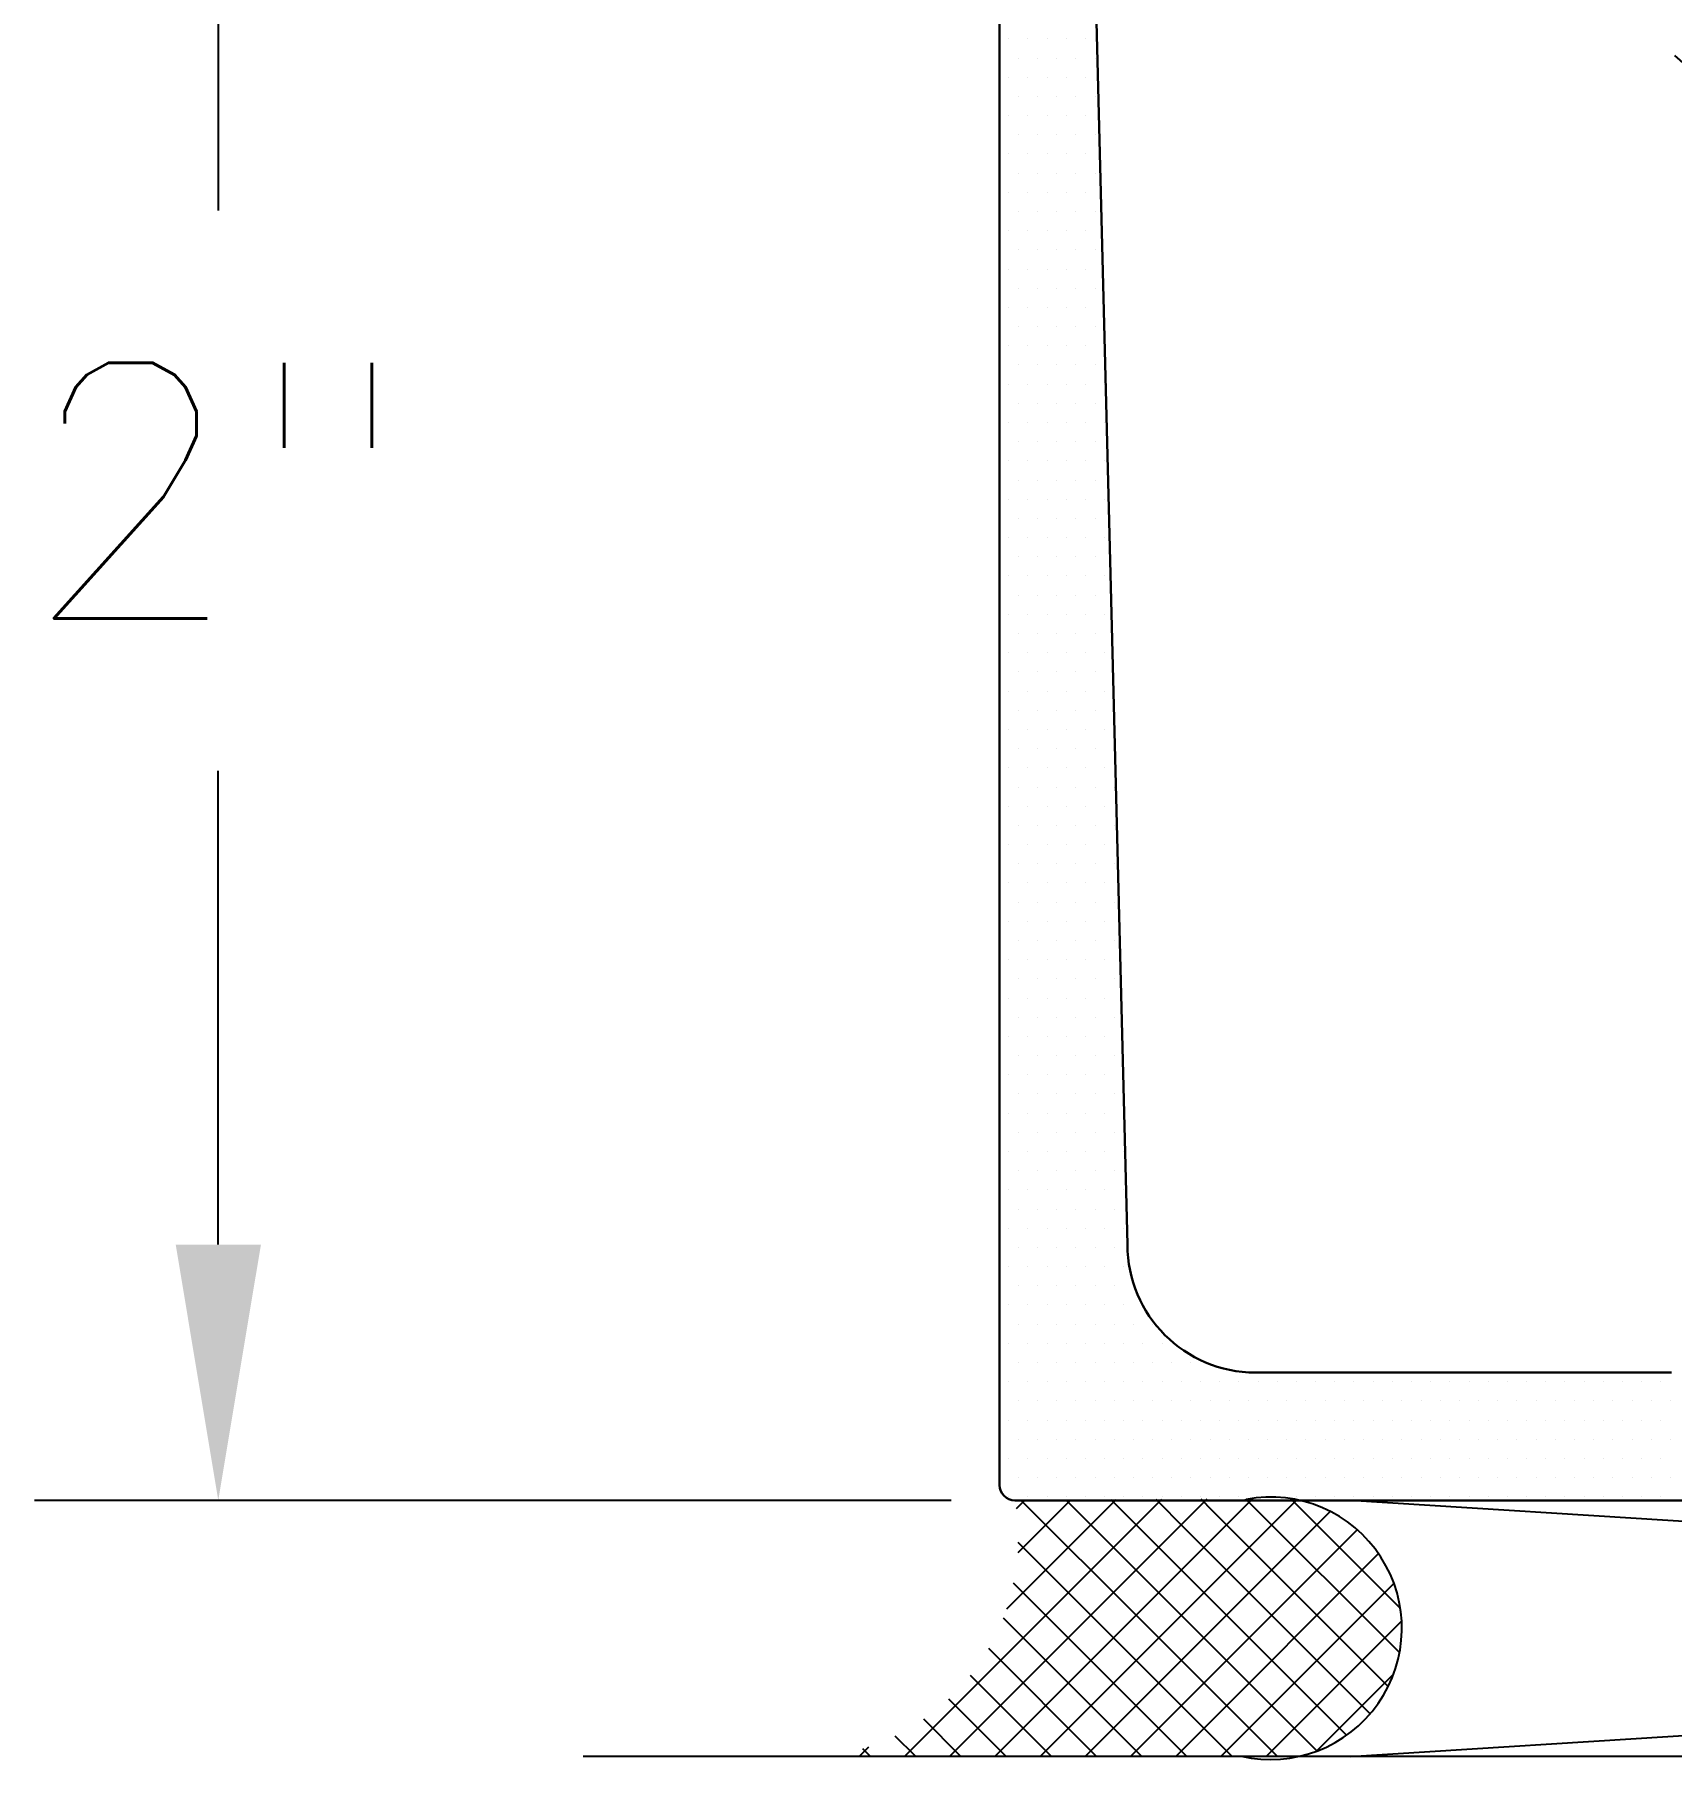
# Model space of a CAD drawing. Header units: inches. Extents: x 3.8 to 36.3, y 0.9 to 43.6.
# Drawn here: x 14.052 to 15.652, y 5.213 to 6.899 of the extents above; entities that cross this region are included whole.
import ezdxf

# ---------------------------------------------------------------- set-up
doc = ezdxf.new("R2010")
doc.units = ezdxf.units.IN
doc.header["$MEASUREMENT"] = 0
doc.linetypes.add('HIDDEN', pattern=[0.375, 0.25, -0.125])
for name, color, linetype in [('R-ANNO-DIMS', 3, 'Continuous'), ('R-SWTS-DET1', 1, 'Continuous'), ('R-SWTS-DET2', 4, 'Continuous'), ('R-SWTS-DET3', 5, 'Continuous'), ('R-SWTS-PAT1', 5, 'Continuous')]:
    doc.layers.add(name, color=color, linetype=linetype)
doc.styles.add('SWTSTEXT', font='romans.shx')
doc.dimstyles.new('SWTSARCH', dxfattribs={"dimtxt": 0.25, "dimasz": 0.25, "dimexe": 0.179688, "dimexo": 0.0625, "dimgap": 0.125, "dimtad": 1, "dimtih": 1, "dimtoh": 1, "dimdec": 4, "dimzin": 4, "dimdsep": 46, "dimlunit": 4, "dimtxsty": 'SWTSTEXT', "dimcen": 0.1875, "dimdle": 0.179688, "dimclrd": 256, "dimclre": 256, "dimclrt": 256, "dimadec": 0, "dimazin": 1, "dimtfac": 1, "dimtdec": 4, "dimtofl": 0, "dimtmove": 0, "dimatfit": 3, "dimfxl": 0, "dimfrac": 2, "dimtolj": 1, "dimtzin": 4, "dimlwd": -1, "dimlwe": -1, "dimarcsym": 0})

# ---------------------------------------------------------------- blocks, each defined once
blk = doc.blocks.new('*D19')
at = {"layer": 'Defpoints', "color": 0}
for p in [(15.0106, 7.4664), (14.2318, 5.4664), (15.0106, 5.4664)]:
    blk.add_point(p, dxfattribs=at)
at = {"layer": 'R-ANNO-DIMS'}
for p, q in [((14.9481, 7.4664), (14.0522, 7.4664)), ((14.2318, 7.2164), (14.2318, 6.7272)), ((14.2318, 5.7164), (14.2318, 6.1796)), ((14.9481, 5.4664), (14.0522, 5.4664))]:
    blk.add_line(p, q, dxfattribs=at)
for points in [[(14.1902, 7.2164), (14.2735, 7.2164), (14.2318, 7.4664)], [(14.1902, 5.7164), (14.2735, 5.7164), (14.2318, 5.4664)]]:
    blk.add_solid(points, dxfattribs=at)
at = {"layer": 'R-ANNO-DIMS', "insert": (14.2318, 6.4534), "char_height": 0.25, "attachment_point": 5, "style": 'SWTSTEXT'}
blk.add_mtext('\\A1;2"', dxfattribs=at)

msp = doc.modelspace()

# ---------------------------------------------------------------- linework, layer by layer
at = {"layer": 'R-SWTS-DET1', "lineweight": 30}
for p, q in [((14.99559, 7.45142), (14.99559, 5.48143)), ((15.12059, 5.71643), (15.08559, 7.09142)), ((15.65242, 5.59143), (15.24559, 5.59143)), ((15.01059, 5.46643), (15.94143, 5.46643))]:
    msp.add_line(p, q, dxfattribs=at)
for centre, radius in [((15.24559, 5.71643), 0.125), ((15.01059, 5.48143), 0.015)]:
    msp.add_arc(centre, radius, 180, 270, dxfattribs=at)
at = {"layer": 'R-SWTS-DET2', "linetype": 'HIDDEN', "ltscale": 0.75}
msp.add_line((15.01059, 7.45142), (17.24559, 5.46643), dxfattribs=at)
at = {"layer": 'R-SWTS-DET3'}
for p, q in [((19.33859, 5.21623), (15.33859, 5.46623)), ((15.33859, 5.21623), (19.33859, 5.46623)), ((19.92744, 5.21623), (14.58859, 5.21623))]:
    msp.add_line(p, q, dxfattribs=at)
msp.add_arc((15.26059, 5.34143), 0.12825, 257.07251, 100.70596, dxfattribs=at)
at = {"layer": 'R-SWTS-PAT1'}
for p, q in [((15.00449, 6.89494), (15.00449, 6.89494)), ((15.02324, 6.89494), (15.02324, 6.89494)), ((15.04199, 6.89494), (15.04199, 6.89494)), ((15.06074, 6.89494), (15.06074, 6.89494)), ((15.07949, 6.89494), (15.07949, 6.89494)), ((15.01386, 6.87619), (15.01386, 6.87619)), ((15.03261, 6.87619), (15.03261, 6.87619)), ((15.05136, 6.87619), (15.05136, 6.87619)), ((15.07011, 6.87619), (15.07011, 6.87619)), ((15.08886, 6.87619), (15.08886, 6.87619)), ((15.00449, 6.85744), (15.00449, 6.85744)), ((15.02324, 6.85744), (15.02324, 6.85744)), ((15.04199, 6.85744), (15.04199, 6.85744)), ((15.06074, 6.85744), (15.06074, 6.85744)), ((15.07949, 6.85744), (15.07949, 6.85744)), ((15.01386, 6.83869), (15.01386, 6.83869)), ((15.03261, 6.83869), (15.03261, 6.83869)), ((15.05136, 6.83869), (15.05136, 6.83869)), ((15.07011, 6.83869), (15.07011, 6.83869)), ((15.08886, 6.83869), (15.08886, 6.83869)), ((15.00449, 6.81994), (15.00449, 6.81994)), ((15.02324, 6.81994), (15.02324, 6.81994)), ((15.04199, 6.81994), (15.04199, 6.81994)), ((15.06074, 6.81994), (15.06074, 6.81994)), ((15.07949, 6.81994), (15.07949, 6.81994)), ((15.01386, 6.80119), (15.01386, 6.80119)), ((15.03261, 6.80119), (15.03261, 6.80119)), ((15.05136, 6.80119), (15.05136, 6.80119)), ((15.07011, 6.80119), (15.07011, 6.80119)), ((15.08886, 6.80119), (15.08886, 6.80119)), ((15.00449, 6.78244), (15.00449, 6.78244)), ((15.02324, 6.78244), (15.02324, 6.78244)), ((15.04199, 6.78244), (15.04199, 6.78244)), ((15.06074, 6.78244), (15.06074, 6.78244)), ((15.07949, 6.78244), (15.07949, 6.78244)), ((15.01386, 6.76369), (15.01386, 6.76369)), ((15.03261, 6.76369), (15.03261, 6.76369)), ((15.05136, 6.76369), (15.05136, 6.76369)), ((15.07011, 6.76369), (15.07011, 6.76369)), ((15.08886, 6.76369), (15.08886, 6.76369)), ((15.00449, 6.74494), (15.00449, 6.74494)), ((15.02324, 6.74494), (15.02324, 6.74494)), ((15.04199, 6.74494), (15.04199, 6.74494)), ((15.06074, 6.74494), (15.06074, 6.74494)), ((15.07949, 6.74494), (15.07949, 6.74494)), ((15.01386, 6.72619), (15.01386, 6.72619)), ((15.03261, 6.72619), (15.03261, 6.72619)), ((15.05136, 6.72619), (15.05136, 6.72619)), ((15.07011, 6.72619), (15.07011, 6.72619)), ((15.08886, 6.72619), (15.08886, 6.72619)), ((15.00449, 6.70744), (15.00449, 6.70744)), ((15.02324, 6.70744), (15.02324, 6.70744)), ((15.04199, 6.70744), (15.04199, 6.70744)), ((15.06074, 6.70744), (15.06074, 6.70744)), ((15.07949, 6.70744), (15.07949, 6.70744)), ((15.01386, 6.68869), (15.01386, 6.68869)), ((15.03261, 6.68869), (15.03261, 6.68869)), ((15.05136, 6.68869), (15.05136, 6.68869)), ((15.07011, 6.68869), (15.07011, 6.68869)), ((15.08886, 6.68869), (15.08886, 6.68869)), ((15.00449, 6.66994), (15.00449, 6.66994)), ((15.02324, 6.66994), (15.02324, 6.66994)), ((15.04199, 6.66994), (15.04199, 6.66994)), ((15.06074, 6.66994), (15.06074, 6.66994)), ((15.07949, 6.66994), (15.07949, 6.66994)), ((15.01386, 6.65119), (15.01386, 6.65119)), ((15.03261, 6.65119), (15.03261, 6.65119)), ((15.05136, 6.65119), (15.05136, 6.65119)), ((15.07011, 6.65119), (15.07011, 6.65119)), ((15.08886, 6.65119), (15.08886, 6.65119)), ((15.00449, 6.63244), (15.00449, 6.63244)), ((15.02324, 6.63244), (15.02324, 6.63244)), ((15.04199, 6.63244), (15.04199, 6.63244)), ((15.06074, 6.63244), (15.06074, 6.63244)), ((15.07949, 6.63244), (15.07949, 6.63244)), ((15.01386, 6.61369), (15.01386, 6.61369)), ((15.03261, 6.61369), (15.03261, 6.61369)), ((15.05136, 6.61369), (15.05136, 6.61369)), ((15.07011, 6.61369), (15.07011, 6.61369)), ((15.08886, 6.61369), (15.08886, 6.61369)), ((15.00449, 6.59494), (15.00449, 6.59494)), ((15.02324, 6.59494), (15.02324, 6.59494)), ((15.04199, 6.59494), (15.04199, 6.59494)), ((15.06074, 6.59494), (15.06074, 6.59494)), ((15.07949, 6.59494), (15.07949, 6.59494)), ((15.01386, 6.57619), (15.01386, 6.57619)), ((15.03261, 6.57619), (15.03261, 6.57619)), ((15.05136, 6.57619), (15.05136, 6.57619)), ((15.07011, 6.57619), (15.07011, 6.57619)), ((15.08886, 6.57619), (15.08886, 6.57619)), ((15.00449, 6.55744), (15.00449, 6.55744)), ((15.02324, 6.55744), (15.02324, 6.55744)), ((15.04199, 6.55744), (15.04199, 6.55744)), ((15.06074, 6.55744), (15.06074, 6.55744)), ((15.07949, 6.55744), (15.07949, 6.55744)), ((15.09824, 6.55744), (15.09824, 6.55744)), ((15.01386, 6.53869), (15.01386, 6.53869)), ((15.03261, 6.53869), (15.03261, 6.53869)), ((15.05136, 6.53869), (15.05136, 6.53869)), ((15.07011, 6.53869), (15.07011, 6.53869)), ((15.08886, 6.53869), (15.08886, 6.53869)), ((15.00449, 6.51994), (15.00449, 6.51994)), ((15.02324, 6.51994), (15.02324, 6.51994)), ((15.04199, 6.51994), (15.04199, 6.51994)), ((15.06074, 6.51994), (15.06074, 6.51994)), ((15.07949, 6.51994), (15.07949, 6.51994)), ((15.09824, 6.51994), (15.09824, 6.51994)), ((15.01386, 6.50119), (15.01386, 6.50119)), ((15.03261, 6.50119), (15.03261, 6.50119)), ((15.05136, 6.50119), (15.05136, 6.50119)), ((15.07011, 6.50119), (15.07011, 6.50119)), ((15.08886, 6.50119), (15.08886, 6.50119)), ((15.00449, 6.48244), (15.00449, 6.48244)), ((15.02324, 6.48244), (15.02324, 6.48244)), ((15.04199, 6.48244), (15.04199, 6.48244)), ((15.06074, 6.48244), (15.06074, 6.48244)), ((15.07949, 6.48244), (15.07949, 6.48244)), ((15.09824, 6.48244), (15.09824, 6.48244)), ((15.01386, 6.46369), (15.01386, 6.46369)), ((15.03261, 6.46369), (15.03261, 6.46369)), ((15.05136, 6.46369), (15.05136, 6.46369)), ((15.07011, 6.46369), (15.07011, 6.46369)), ((15.08886, 6.46369), (15.08886, 6.46369)), ((15.00449, 6.44494), (15.00449, 6.44494)), ((15.02324, 6.44494), (15.02324, 6.44494)), ((15.04199, 6.44494), (15.04199, 6.44494)), ((15.06074, 6.44494), (15.06074, 6.44494)), ((15.07949, 6.44494), (15.07949, 6.44494)), ((15.09824, 6.44494), (15.09824, 6.44494)), ((15.01386, 6.42619), (15.01386, 6.42619)), ((15.03261, 6.42619), (15.03261, 6.42619)), ((15.05136, 6.42619), (15.05136, 6.42619)), ((15.07011, 6.42619), (15.07011, 6.42619)), ((15.08886, 6.42619), (15.08886, 6.42619)), ((15.00449, 6.40744), (15.00449, 6.40744)), ((15.02324, 6.40744), (15.02324, 6.40744)), ((15.04199, 6.40744), (15.04199, 6.40744)), ((15.06074, 6.40744), (15.06074, 6.40744)), ((15.07949, 6.40744), (15.07949, 6.40744)), ((15.09824, 6.40744), (15.09824, 6.40744)), ((15.01386, 6.38869), (15.01386, 6.38869)), ((15.03261, 6.38869), (15.03261, 6.38869)), ((15.05136, 6.38869), (15.05136, 6.38869)), ((15.07011, 6.38869), (15.07011, 6.38869)), ((15.08886, 6.38869), (15.08886, 6.38869)), ((15.00449, 6.36994), (15.00449, 6.36994)), ((15.02324, 6.36994), (15.02324, 6.36994)), ((15.04199, 6.36994), (15.04199, 6.36994)), ((15.06074, 6.36994), (15.06074, 6.36994)), ((15.07949, 6.36994), (15.07949, 6.36994)), ((15.09824, 6.36994), (15.09824, 6.36994)), ((15.01386, 6.35119), (15.01386, 6.35119)), ((15.03261, 6.35119), (15.03261, 6.35119)), ((15.05136, 6.35119), (15.05136, 6.35119)), ((15.07011, 6.35119), (15.07011, 6.35119)), ((15.08886, 6.35119), (15.08886, 6.35119)), ((15.00449, 6.33244), (15.00449, 6.33244)), ((15.02324, 6.33244), (15.02324, 6.33244)), ((15.04199, 6.33244), (15.04199, 6.33244)), ((15.06074, 6.33244), (15.06074, 6.33244)), ((15.07949, 6.33244), (15.07949, 6.33244)), ((15.09824, 6.33244), (15.09824, 6.33244)), ((15.01386, 6.31369), (15.01386, 6.31369)), ((15.03261, 6.31369), (15.03261, 6.31369)), ((15.05136, 6.31369), (15.05136, 6.31369)), ((15.07011, 6.31369), (15.07011, 6.31369)), ((15.08886, 6.31369), (15.08886, 6.31369)), ((15.00449, 6.29494), (15.00449, 6.29494)), ((15.02324, 6.29494), (15.02324, 6.29494)), ((15.04199, 6.29494), (15.04199, 6.29494)), ((15.06074, 6.29494), (15.06074, 6.29494)), ((15.07949, 6.29494), (15.07949, 6.29494)), ((15.09824, 6.29494), (15.09824, 6.29494)), ((15.01386, 6.27619), (15.01386, 6.27619)), ((15.03261, 6.27619), (15.03261, 6.27619)), ((15.05136, 6.27619), (15.05136, 6.27619)), ((15.07011, 6.27619), (15.07011, 6.27619)), ((15.08886, 6.27619), (15.08886, 6.27619)), ((15.00449, 6.25744), (15.00449, 6.25744)), ((15.02324, 6.25744), (15.02324, 6.25744)), ((15.04199, 6.25744), (15.04199, 6.25744)), ((15.06074, 6.25744), (15.06074, 6.25744)), ((15.07949, 6.25744), (15.07949, 6.25744)), ((15.09824, 6.25744), (15.09824, 6.25744)), ((15.01386, 6.23869), (15.01386, 6.23869)), ((15.03261, 6.23869), (15.03261, 6.23869)), ((15.05136, 6.23869), (15.05136, 6.23869)), ((15.07011, 6.23869), (15.07011, 6.23869)), ((15.08886, 6.23869), (15.08886, 6.23869)), ((15.00449, 6.21994), (15.00449, 6.21994)), ((15.02324, 6.21994), (15.02324, 6.21994)), ((15.04199, 6.21994), (15.04199, 6.21994)), ((15.06074, 6.21994), (15.06074, 6.21994)), ((15.07949, 6.21994), (15.07949, 6.21994)), ((15.09824, 6.21994), (15.09824, 6.21994)), ((15.01386, 6.20119), (15.01386, 6.20119)), ((15.03261, 6.20119), (15.03261, 6.20119)), ((15.05136, 6.20119), (15.05136, 6.20119)), ((15.07011, 6.20119), (15.07011, 6.20119)), ((15.08886, 6.20119), (15.08886, 6.20119)), ((15.10761, 6.20119), (15.10761, 6.20119)), ((15.00449, 6.18244), (15.00449, 6.18244)), ((15.02324, 6.18244), (15.02324, 6.18244)), ((15.04199, 6.18244), (15.04199, 6.18244)), ((15.06074, 6.18244), (15.06074, 6.18244)), ((15.07949, 6.18244), (15.07949, 6.18244)), ((15.09824, 6.18244), (15.09824, 6.18244)), ((15.01386, 6.16369), (15.01386, 6.16369)), ((15.03261, 6.16369), (15.03261, 6.16369)), ((15.05136, 6.16369), (15.05136, 6.16369)), ((15.07011, 6.16369), (15.07011, 6.16369)), ((15.08886, 6.16369), (15.08886, 6.16369)), ((15.10761, 6.16369), (15.10761, 6.16369)), ((15.00449, 6.14494), (15.00449, 6.14494)), ((15.02324, 6.14494), (15.02324, 6.14494)), ((15.04199, 6.14494), (15.04199, 6.14494)), ((15.06074, 6.14494), (15.06074, 6.14494)), ((15.07949, 6.14494), (15.07949, 6.14494)), ((15.09824, 6.14494), (15.09824, 6.14494)), ((15.01386, 6.12619), (15.01386, 6.12619)), ((15.03261, 6.12619), (15.03261, 6.12619)), ((15.05136, 6.12619), (15.05136, 6.12619)), ((15.07011, 6.12619), (15.07011, 6.12619)), ((15.08886, 6.12619), (15.08886, 6.12619)), ((15.10761, 6.12619), (15.10761, 6.12619)), ((15.00449, 6.10744), (15.00449, 6.10744)), ((15.02324, 6.10744), (15.02324, 6.10744)), ((15.04199, 6.10744), (15.04199, 6.10744)), ((15.06074, 6.10744), (15.06074, 6.10744)), ((15.07949, 6.10744), (15.07949, 6.10744)), ((15.09824, 6.10744), (15.09824, 6.10744)), ((15.01386, 6.08869), (15.01386, 6.08869)), ((15.03261, 6.08869), (15.03261, 6.08869)), ((15.05136, 6.08869), (15.05136, 6.08869)), ((15.07011, 6.08869), (15.07011, 6.08869)), ((15.08886, 6.08869), (15.08886, 6.08869)), ((15.10761, 6.08869), (15.10761, 6.08869)), ((15.00449, 6.06994), (15.00449, 6.06994)), ((15.02324, 6.06994), (15.02324, 6.06994)), ((15.04199, 6.06994), (15.04199, 6.06994)), ((15.06074, 6.06994), (15.06074, 6.06994)), ((15.07949, 6.06994), (15.07949, 6.06994)), ((15.09824, 6.06994), (15.09824, 6.06994)), ((15.01386, 6.05119), (15.01386, 6.05119)), ((15.03261, 6.05119), (15.03261, 6.05119)), ((15.05136, 6.05119), (15.05136, 6.05119)), ((15.07011, 6.05119), (15.07011, 6.05119)), ((15.08886, 6.05119), (15.08886, 6.05119)), ((15.10761, 6.05119), (15.10761, 6.05119)), ((15.00449, 6.03244), (15.00449, 6.03244)), ((15.02324, 6.03244), (15.02324, 6.03244)), ((15.04199, 6.03244), (15.04199, 6.03244)), ((15.06074, 6.03244), (15.06074, 6.03244)), ((15.07949, 6.03244), (15.07949, 6.03244)), ((15.09824, 6.03244), (15.09824, 6.03244)), ((15.01386, 6.01369), (15.01386, 6.01369)), ((15.03261, 6.01369), (15.03261, 6.01369)), ((15.05136, 6.01369), (15.05136, 6.01369)), ((15.07011, 6.01369), (15.07011, 6.01369)), ((15.08886, 6.01369), (15.08886, 6.01369)), ((15.10761, 6.01369), (15.10761, 6.01369)), ((15.00449, 5.99494), (15.00449, 5.99494)), ((15.02324, 5.99494), (15.02324, 5.99494)), ((15.04199, 5.99494), (15.04199, 5.99494)), ((15.06074, 5.99494), (15.06074, 5.99494)), ((15.07949, 5.99494), (15.07949, 5.99494)), ((15.09824, 5.99494), (15.09824, 5.99494)), ((15.01386, 5.97619), (15.01386, 5.97619)), ((15.03261, 5.97619), (15.03261, 5.97619)), ((15.05136, 5.97619), (15.05136, 5.97619)), ((15.07011, 5.97619), (15.07011, 5.97619)), ((15.08886, 5.97619), (15.08886, 5.97619)), ((15.10761, 5.97619), (15.10761, 5.97619)), ((15.00449, 5.95744), (15.00449, 5.95744)), ((15.02324, 5.95744), (15.02324, 5.95744)), ((15.04199, 5.95744), (15.04199, 5.95744)), ((15.06074, 5.95744), (15.06074, 5.95744)), ((15.07949, 5.95744), (15.07949, 5.95744)), ((15.09824, 5.95744), (15.09824, 5.95744)), ((15.01386, 5.93869), (15.01386, 5.93869)), ((15.03261, 5.93869), (15.03261, 5.93869)), ((15.05136, 5.93869), (15.05136, 5.93869)), ((15.07011, 5.93869), (15.07011, 5.93869)), ((15.08886, 5.93869), (15.08886, 5.93869)), ((15.10761, 5.93869), (15.10761, 5.93869)), ((15.00449, 5.91994), (15.00449, 5.91994)), ((15.02324, 5.91994), (15.02324, 5.91994)), ((15.04199, 5.91994), (15.04199, 5.91994)), ((15.06074, 5.91994), (15.06074, 5.91994)), ((15.07949, 5.91994), (15.07949, 5.91994)), ((15.09824, 5.91994), (15.09824, 5.91994)), ((15.01386, 5.90119), (15.01386, 5.90119)), ((15.03261, 5.90119), (15.03261, 5.90119)), ((15.05136, 5.90119), (15.05136, 5.90119)), ((15.07011, 5.90119), (15.07011, 5.90119)), ((15.08886, 5.90119), (15.08886, 5.90119)), ((15.10761, 5.90119), (15.10761, 5.90119)), ((15.00449, 5.88244), (15.00449, 5.88244)), ((15.02324, 5.88244), (15.02324, 5.88244)), ((15.04199, 5.88244), (15.04199, 5.88244)), ((15.06074, 5.88244), (15.06074, 5.88244)), ((15.07949, 5.88244), (15.07949, 5.88244)), ((15.09824, 5.88244), (15.09824, 5.88244)), ((15.01386, 5.86369), (15.01386, 5.86369)), ((15.03261, 5.86369), (15.03261, 5.86369)), ((15.05136, 5.86369), (15.05136, 5.86369)), ((15.07011, 5.86369), (15.07011, 5.86369)), ((15.08886, 5.86369), (15.08886, 5.86369)), ((15.10761, 5.86369), (15.10761, 5.86369)), ((15.00449, 5.84494), (15.00449, 5.84494)), ((15.02324, 5.84494), (15.02324, 5.84494)), ((15.04199, 5.84494), (15.04199, 5.84494)), ((15.06074, 5.84494), (15.06074, 5.84494)), ((15.07949, 5.84494), (15.07949, 5.84494)), ((15.09824, 5.84494), (15.09824, 5.84494)), ((15.11699, 5.84494), (15.11699, 5.84494)), ((15.01386, 5.82619), (15.01386, 5.82619)), ((15.03261, 5.82619), (15.03261, 5.82619)), ((15.05136, 5.82619), (15.05136, 5.82619)), ((15.07011, 5.82619), (15.07011, 5.82619)), ((15.08886, 5.82619), (15.08886, 5.82619)), ((15.10761, 5.82619), (15.10761, 5.82619)), ((15.00449, 5.80744), (15.00449, 5.80744)), ((15.02324, 5.80744), (15.02324, 5.80744)), ((15.04199, 5.80744), (15.04199, 5.80744)), ((15.06074, 5.80744), (15.06074, 5.80744)), ((15.07949, 5.80744), (15.07949, 5.80744)), ((15.09824, 5.80744), (15.09824, 5.80744)), ((15.11699, 5.80744), (15.11699, 5.80744)), ((15.01386, 5.78869), (15.01386, 5.78869)), ((15.03261, 5.78869), (15.03261, 5.78869)), ((15.05136, 5.78869), (15.05136, 5.78869)), ((15.07011, 5.78869), (15.07011, 5.78869)), ((15.08886, 5.78869), (15.08886, 5.78869)), ((15.10761, 5.78869), (15.10761, 5.78869)), ((15.00449, 5.76994), (15.00449, 5.76994)), ((15.02324, 5.76994), (15.02324, 5.76994)), ((15.04199, 5.76994), (15.04199, 5.76994)), ((15.06074, 5.76994), (15.06074, 5.76994)), ((15.07949, 5.76994), (15.07949, 5.76994)), ((15.09824, 5.76994), (15.09824, 5.76994)), ((15.11699, 5.76994), (15.11699, 5.76994)), ((15.01386, 5.75119), (15.01386, 5.75119)), ((15.03261, 5.75119), (15.03261, 5.75119)), ((15.05136, 5.75119), (15.05136, 5.75119)), ((15.07011, 5.75119), (15.07011, 5.75119)), ((15.08886, 5.75119), (15.08886, 5.75119)), ((15.10761, 5.75119), (15.10761, 5.75119)), ((15.00449, 5.73244), (15.00449, 5.73244)), ((15.02324, 5.73244), (15.02324, 5.73244)), ((15.04199, 5.73244), (15.04199, 5.73244)), ((15.06074, 5.73244), (15.06074, 5.73244)), ((15.07949, 5.73244), (15.07949, 5.73244)), ((15.09824, 5.73244), (15.09824, 5.73244)), ((15.11699, 5.73244), (15.11699, 5.73244)), ((15.01386, 5.71369), (15.01386, 5.71369)), ((15.03261, 5.71369), (15.03261, 5.71369)), ((15.05136, 5.71369), (15.05136, 5.71369)), ((15.07011, 5.71369), (15.07011, 5.71369)), ((15.08886, 5.71369), (15.08886, 5.71369)), ((15.10761, 5.71369), (15.10761, 5.71369)), ((15.00449, 5.69494), (15.00449, 5.69494)), ((15.02324, 5.69494), (15.02324, 5.69494)), ((15.04199, 5.69494), (15.04199, 5.69494)), ((15.06074, 5.69494), (15.06074, 5.69494)), ((15.07949, 5.69494), (15.07949, 5.69494)), ((15.09824, 5.69494), (15.09824, 5.69494)), ((15.11699, 5.69494), (15.11699, 5.69494)), ((15.01386, 5.67619), (15.01386, 5.67619)), ((15.03261, 5.67619), (15.03261, 5.67619)), ((15.05136, 5.67619), (15.05136, 5.67619)), ((15.07011, 5.67619), (15.07011, 5.67619)), ((15.08886, 5.67619), (15.08886, 5.67619)), ((15.10761, 5.67619), (15.10761, 5.67619)), ((15.12636, 5.67619), (15.12636, 5.67619)), ((15.00449, 5.65744), (15.00449, 5.65744)), ((15.02324, 5.65744), (15.02324, 5.65744)), ((15.04199, 5.65744), (15.04199, 5.65744)), ((15.06074, 5.65744), (15.06074, 5.65744)), ((15.07949, 5.65744), (15.07949, 5.65744)), ((15.09824, 5.65744), (15.09824, 5.65744)), ((15.11699, 5.65744), (15.11699, 5.65744)), ((15.01386, 5.63869), (15.01386, 5.63869)), ((15.03261, 5.63869), (15.03261, 5.63869)), ((15.05136, 5.63869), (15.05136, 5.63869)), ((15.07011, 5.63869), (15.07011, 5.63869)), ((15.08886, 5.63869), (15.08886, 5.63869)), ((15.10761, 5.63869), (15.10761, 5.63869)), ((15.12636, 5.63869), (15.12636, 5.63869)), ((15.14511, 5.63869), (15.14511, 5.63869)), ((15.00449, 5.61994), (15.00449, 5.61994)), ((15.02324, 5.61994), (15.02324, 5.61994)), ((15.04199, 5.61994), (15.04199, 5.61994)), ((15.06074, 5.61994), (15.06074, 5.61994)), ((15.07949, 5.61994), (15.07949, 5.61994)), ((15.09824, 5.61994), (15.09824, 5.61994)), ((15.11699, 5.61994), (15.11699, 5.61994)), ((15.13574, 5.61994), (15.13574, 5.61994)), ((15.15449, 5.61994), (15.15449, 5.61994)), ((15.01386, 5.60119), (15.01386, 5.60119)), ((15.03261, 5.60119), (15.03261, 5.60119)), ((15.05136, 5.60119), (15.05136, 5.60119)), ((15.07011, 5.60119), (15.07011, 5.60119)), ((15.08886, 5.60119), (15.08886, 5.60119)), ((15.10761, 5.60119), (15.10761, 5.60119)), ((15.12636, 5.60119), (15.12636, 5.60119)), ((15.14511, 5.60119), (15.14511, 5.60119)), ((15.16386, 5.60119), (15.16386, 5.60119)), ((15.18261, 5.60119), (15.18261, 5.60119)), ((15.00449, 5.58244), (15.00449, 5.58244)), ((15.02324, 5.58244), (15.02324, 5.58244)), ((15.04199, 5.58244), (15.04199, 5.58244)), ((15.06074, 5.58244), (15.06074, 5.58244)), ((15.07949, 5.58244), (15.07949, 5.58244)), ((15.09824, 5.58244), (15.09824, 5.58244)), ((15.11699, 5.58244), (15.11699, 5.58244)), ((15.13574, 5.58244), (15.13574, 5.58244)), ((15.15449, 5.58244), (15.15449, 5.58244)), ((15.17324, 5.58244), (15.17324, 5.58244)), ((15.19199, 5.58244), (15.19199, 5.58244)), ((15.21074, 5.58244), (15.21074, 5.58244)), ((15.22949, 5.58244), (15.22949, 5.58244)), ((15.24824, 5.58244), (15.24824, 5.58244)), ((15.26699, 5.58244), (15.26699, 5.58244)), ((15.28574, 5.58244), (15.28574, 5.58244)), ((15.30449, 5.58244), (15.30449, 5.58244)), ((15.32324, 5.58244), (15.32324, 5.58244)), ((15.34199, 5.58244), (15.34199, 5.58244)), ((15.36074, 5.58244), (15.36074, 5.58244)), ((15.37949, 5.58244), (15.37949, 5.58244)), ((15.39824, 5.58244), (15.39824, 5.58244)), ((15.41699, 5.58244), (15.41699, 5.58244)), ((15.43574, 5.58244), (15.43574, 5.58244)), ((15.45449, 5.58244), (15.45449, 5.58244)), ((15.47324, 5.58244), (15.47324, 5.58244)), ((15.49199, 5.58244), (15.49199, 5.58244)), ((15.51074, 5.58244), (15.51074, 5.58244)), ((15.52949, 5.58244), (15.52949, 5.58244)), ((15.54824, 5.58244), (15.54824, 5.58244)), ((15.56699, 5.58244), (15.56699, 5.58244)), ((15.58574, 5.58244), (15.58574, 5.58244)), ((15.60449, 5.58244), (15.60449, 5.58244)), ((15.62324, 5.58244), (15.62324, 5.58244)), ((15.64199, 5.58244), (15.64199, 5.58244)), ((15.01386, 5.56369), (15.01386, 5.56369)), ((15.03261, 5.56369), (15.03261, 5.56369)), ((15.05136, 5.56369), (15.05136, 5.56369)), ((15.07011, 5.56369), (15.07011, 5.56369)), ((15.08886, 5.56369), (15.08886, 5.56369)), ((15.10761, 5.56369), (15.10761, 5.56369)), ((15.12636, 5.56369), (15.12636, 5.56369)), ((15.14511, 5.56369), (15.14511, 5.56369)), ((15.16386, 5.56369), (15.16386, 5.56369)), ((15.18261, 5.56369), (15.18261, 5.56369)), ((15.20136, 5.56369), (15.20136, 5.56369)), ((15.22011, 5.56369), (15.22011, 5.56369)), ((15.23886, 5.56369), (15.23886, 5.56369)), ((15.25761, 5.56369), (15.25761, 5.56369)), ((15.27636, 5.56369), (15.27636, 5.56369)), ((15.29511, 5.56369), (15.29511, 5.56369)), ((15.31386, 5.56369), (15.31386, 5.56369)), ((15.33261, 5.56369), (15.33261, 5.56369)), ((15.35136, 5.56369), (15.35136, 5.56369)), ((15.37011, 5.56369), (15.37011, 5.56369)), ((15.38886, 5.56369), (15.38886, 5.56369)), ((15.40761, 5.56369), (15.40761, 5.56369)), ((15.42636, 5.56369), (15.42636, 5.56369)), ((15.44511, 5.56369), (15.44511, 5.56369)), ((15.46386, 5.56369), (15.46386, 5.56369)), ((15.48261, 5.56369), (15.48261, 5.56369)), ((15.50136, 5.56369), (15.50136, 5.56369)), ((15.52011, 5.56369), (15.52011, 5.56369)), ((15.53886, 5.56369), (15.53886, 5.56369)), ((15.55761, 5.56369), (15.55761, 5.56369)), ((15.57636, 5.56369), (15.57636, 5.56369)), ((15.59511, 5.56369), (15.59511, 5.56369)), ((15.61386, 5.56369), (15.61386, 5.56369)), ((15.63261, 5.56369), (15.63261, 5.56369)), ((15.65136, 5.56369), (15.65136, 5.56369)), ((15.00449, 5.54494), (15.00449, 5.54494)), ((15.02324, 5.54494), (15.02324, 5.54494)), ((15.04199, 5.54494), (15.04199, 5.54494)), ((15.06074, 5.54494), (15.06074, 5.54494)), ((15.07949, 5.54494), (15.07949, 5.54494)), ((15.09824, 5.54494), (15.09824, 5.54494)), ((15.11699, 5.54494), (15.11699, 5.54494)), ((15.13574, 5.54494), (15.13574, 5.54494)), ((15.15449, 5.54494), (15.15449, 5.54494)), ((15.17324, 5.54494), (15.17324, 5.54494)), ((15.19199, 5.54494), (15.19199, 5.54494)), ((15.21074, 5.54494), (15.21074, 5.54494)), ((15.22949, 5.54494), (15.22949, 5.54494)), ((15.24824, 5.54494), (15.24824, 5.54494)), ((15.26699, 5.54494), (15.26699, 5.54494)), ((15.28574, 5.54494), (15.28574, 5.54494)), ((15.30449, 5.54494), (15.30449, 5.54494)), ((15.32324, 5.54494), (15.32324, 5.54494)), ((15.34199, 5.54494), (15.34199, 5.54494)), ((15.36074, 5.54494), (15.36074, 5.54494)), ((15.37949, 5.54494), (15.37949, 5.54494)), ((15.39824, 5.54494), (15.39824, 5.54494)), ((15.41699, 5.54494), (15.41699, 5.54494)), ((15.43574, 5.54494), (15.43574, 5.54494)), ((15.45449, 5.54494), (15.45449, 5.54494)), ((15.47324, 5.54494), (15.47324, 5.54494)), ((15.49199, 5.54494), (15.49199, 5.54494)), ((15.51074, 5.54494), (15.51074, 5.54494)), ((15.52949, 5.54494), (15.52949, 5.54494)), ((15.54824, 5.54494), (15.54824, 5.54494)), ((15.56699, 5.54494), (15.56699, 5.54494)), ((15.58574, 5.54494), (15.58574, 5.54494)), ((15.60449, 5.54494), (15.60449, 5.54494)), ((15.62324, 5.54494), (15.62324, 5.54494)), ((15.64199, 5.54494), (15.64199, 5.54494)), ((15.01386, 5.52619), (15.01386, 5.52619)), ((15.03261, 5.52619), (15.03261, 5.52619)), ((15.05136, 5.52619), (15.05136, 5.52619)), ((15.07011, 5.52619), (15.07011, 5.52619)), ((15.08886, 5.52619), (15.08886, 5.52619)), ((15.10761, 5.52619), (15.10761, 5.52619)), ((15.12636, 5.52619), (15.12636, 5.52619)), ((15.14511, 5.52619), (15.14511, 5.52619)), ((15.16386, 5.52619), (15.16386, 5.52619)), ((15.18261, 5.52619), (15.18261, 5.52619)), ((15.20136, 5.52619), (15.20136, 5.52619)), ((15.22011, 5.52619), (15.22011, 5.52619)), ((15.23886, 5.52619), (15.23886, 5.52619)), ((15.25761, 5.52619), (15.25761, 5.52619)), ((15.27636, 5.52619), (15.27636, 5.52619)), ((15.29511, 5.52619), (15.29511, 5.52619)), ((15.31386, 5.52619), (15.31386, 5.52619)), ((15.33261, 5.52619), (15.33261, 5.52619)), ((15.35136, 5.52619), (15.35136, 5.52619)), ((15.37011, 5.52619), (15.37011, 5.52619)), ((15.38886, 5.52619), (15.38886, 5.52619)), ((15.40761, 5.52619), (15.40761, 5.52619)), ((15.42636, 5.52619), (15.42636, 5.52619)), ((15.44511, 5.52619), (15.44511, 5.52619)), ((15.46386, 5.52619), (15.46386, 5.52619)), ((15.48261, 5.52619), (15.48261, 5.52619)), ((15.50136, 5.52619), (15.50136, 5.52619)), ((15.52011, 5.52619), (15.52011, 5.52619)), ((15.53886, 5.52619), (15.53886, 5.52619)), ((15.55761, 5.52619), (15.55761, 5.52619)), ((15.57636, 5.52619), (15.57636, 5.52619)), ((15.59511, 5.52619), (15.59511, 5.52619)), ((15.61386, 5.52619), (15.61386, 5.52619)), ((15.63261, 5.52619), (15.63261, 5.52619)), ((15.65136, 5.52619), (15.65136, 5.52619)), ((15.00449, 5.50744), (15.00449, 5.50744)), ((15.02324, 5.50744), (15.02324, 5.50744)), ((15.04199, 5.50744), (15.04199, 5.50744)), ((15.06074, 5.50744), (15.06074, 5.50744)), ((15.07949, 5.50744), (15.07949, 5.50744)), ((15.09824, 5.50744), (15.09824, 5.50744)), ((15.11699, 5.50744), (15.11699, 5.50744)), ((15.13574, 5.50744), (15.13574, 5.50744)), ((15.15449, 5.50744), (15.15449, 5.50744)), ((15.17324, 5.50744), (15.17324, 5.50744)), ((15.19199, 5.50744), (15.19199, 5.50744)), ((15.21074, 5.50744), (15.21074, 5.50744)), ((15.22949, 5.50744), (15.22949, 5.50744)), ((15.24824, 5.50744), (15.24824, 5.50744)), ((15.26699, 5.50744), (15.26699, 5.50744)), ((15.28574, 5.50744), (15.28574, 5.50744)), ((15.30449, 5.50744), (15.30449, 5.50744)), ((15.32324, 5.50744), (15.32324, 5.50744)), ((15.34199, 5.50744), (15.34199, 5.50744)), ((15.36074, 5.50744), (15.36074, 5.50744)), ((15.37949, 5.50744), (15.37949, 5.50744)), ((15.39824, 5.50744), (15.39824, 5.50744)), ((15.41699, 5.50744), (15.41699, 5.50744)), ((15.43574, 5.50744), (15.43574, 5.50744)), ((15.45449, 5.50744), (15.45449, 5.50744)), ((15.47324, 5.50744), (15.47324, 5.50744)), ((15.49199, 5.50744), (15.49199, 5.50744)), ((15.51074, 5.50744), (15.51074, 5.50744)), ((15.52949, 5.50744), (15.52949, 5.50744)), ((15.54824, 5.50744), (15.54824, 5.50744)), ((15.56699, 5.50744), (15.56699, 5.50744)), ((15.58574, 5.50744), (15.58574, 5.50744)), ((15.60449, 5.50744), (15.60449, 5.50744)), ((15.62324, 5.50744), (15.62324, 5.50744)), ((15.64199, 5.50744), (15.64199, 5.50744)), ((15.01386, 5.48869), (15.01386, 5.48869)), ((15.03261, 5.48869), (15.03261, 5.48869)), ((15.05136, 5.48869), (15.05136, 5.48869)), ((15.07011, 5.48869), (15.07011, 5.48869)), ((15.08886, 5.48869), (15.08886, 5.48869)), ((15.10761, 5.48869), (15.10761, 5.48869)), ((15.12636, 5.48869), (15.12636, 5.48869)), ((15.14511, 5.48869), (15.14511, 5.48869)), ((15.16386, 5.48869), (15.16386, 5.48869)), ((15.18261, 5.48869), (15.18261, 5.48869)), ((15.20136, 5.48869), (15.20136, 5.48869)), ((15.22011, 5.48869), (15.22011, 5.48869)), ((15.23886, 5.48869), (15.23886, 5.48869)), ((15.25761, 5.48869), (15.25761, 5.48869)), ((15.27636, 5.48869), (15.27636, 5.48869)), ((15.29511, 5.48869), (15.29511, 5.48869)), ((15.31386, 5.48869), (15.31386, 5.48869)), ((15.33261, 5.48869), (15.33261, 5.48869)), ((15.35136, 5.48869), (15.35136, 5.48869)), ((15.37011, 5.48869), (15.37011, 5.48869)), ((15.38886, 5.48869), (15.38886, 5.48869)), ((15.40761, 5.48869), (15.40761, 5.48869)), ((15.42636, 5.48869), (15.42636, 5.48869)), ((15.44511, 5.48869), (15.44511, 5.48869)), ((15.46386, 5.48869), (15.46386, 5.48869)), ((15.48261, 5.48869), (15.48261, 5.48869)), ((15.50136, 5.48869), (15.50136, 5.48869)), ((15.52011, 5.48869), (15.52011, 5.48869)), ((15.53886, 5.48869), (15.53886, 5.48869)), ((15.55761, 5.48869), (15.55761, 5.48869)), ((15.57636, 5.48869), (15.57636, 5.48869)), ((15.59511, 5.48869), (15.59511, 5.48869)), ((15.61386, 5.48869), (15.61386, 5.48869)), ((15.63261, 5.48869), (15.63261, 5.48869)), ((15.65136, 5.48869), (15.65136, 5.48869)), ((15.15377, 5.46731), (14.90289, 5.21643)), ((15.19823, 5.46758), (14.94708, 5.21643)), ((15.1093, 5.46703), (15.00243, 5.36016)), ((15.00449, 5.46994), (15.00449, 5.46994)), ((15.02037, 5.46649), (15.01189, 5.45802)), ((15.06483, 5.46676), (15.01336, 5.41529)), ((15.13267, 5.35058), (15.01677, 5.46647)), ((15.02324, 5.46994), (15.02324, 5.46994)), ((15.04199, 5.46994), (15.04199, 5.46994)), ((15.14063, 5.3868), (15.0607, 5.46674)), ((15.06074, 5.46994), (15.06074, 5.46994)), ((15.07949, 5.46994), (15.07949, 5.46994)), ((15.09824, 5.46994), (15.09824, 5.46994)), ((15.15599, 5.41564), (15.10463, 5.46701)), ((15.11699, 5.46994), (15.11699, 5.46994)), ((15.2427, 5.46785), (15.1335, 5.35865)), ((15.28615, 5.46711), (15.13491, 5.31587)), ((15.13574, 5.46994), (15.13574, 5.46994)), ((15.17707, 5.43876), (15.14855, 5.46727)), ((15.15449, 5.46994), (15.15449, 5.46994)), ((15.17324, 5.46994), (15.17324, 5.46994)), ((15.19199, 5.46994), (15.19199, 5.46994)), ((15.20366, 5.45636), (15.19248, 5.46754)), ((15.21074, 5.46994), (15.21074, 5.46994)), ((15.22949, 5.46994), (15.22949, 5.46994)), ((15.23676, 5.46745), (15.2364, 5.46781)), ((15.38661, 5.31761), (15.23676, 5.46745)), ((15.24824, 5.46994), (15.24824, 5.46994)), ((15.26699, 5.46994), (15.26699, 5.46994)), ((15.38733, 5.36108), (15.28033, 5.46808)), ((15.28574, 5.46994), (15.28574, 5.46994)), ((15.30449, 5.46994), (15.30449, 5.46994)), ((15.32324, 5.46994), (15.32324, 5.46994)), ((15.34199, 5.46994), (15.34199, 5.46994)), ((15.36074, 5.46994), (15.36074, 5.46994)), ((15.37949, 5.46994), (15.37949, 5.46994)), ((15.39824, 5.46994), (15.39824, 5.46994)), ((15.41699, 5.46994), (15.41699, 5.46994)), ((15.43574, 5.46994), (15.43574, 5.46994)), ((15.45449, 5.46994), (15.45449, 5.46994)), ((15.47324, 5.46994), (15.47324, 5.46994)), ((15.49199, 5.46994), (15.49199, 5.46994)), ((15.51074, 5.46994), (15.51074, 5.46994)), ((15.52949, 5.46994), (15.52949, 5.46994)), ((15.54824, 5.46994), (15.54824, 5.46994)), ((15.56699, 5.46994), (15.56699, 5.46994)), ((15.58574, 5.46994), (15.58574, 5.46994)), ((15.60449, 5.46994), (15.60449, 5.46994)), ((15.62324, 5.46994), (15.62324, 5.46994)), ((15.64199, 5.46994), (15.64199, 5.46994)), ((15.3189, 5.45566), (15.14636, 5.28312)), ((15.37551, 5.28451), (15.20366, 5.45636)), ((15.34522, 5.43779), (15.16423, 5.2568)), ((15.35792, 5.25791), (15.17707, 5.43876)), ((15.1393, 5.29975), (15.01378, 5.42527)), ((15.3348, 5.23683), (15.15599, 5.41564)), ((15.36604, 5.41442), (15.1876, 5.23598)), ((15.17842, 5.21643), (15.00933, 5.38553)), ((15.30596, 5.22147), (15.14063, 5.3868)), ((15.38111, 5.38529), (15.21673, 5.22091)), ((15.1335, 5.35865), (14.99128, 5.21643)), ((15.13423, 5.21643), (14.99925, 5.35141)), ((15.26645, 5.2168), (15.13267, 5.35058)), ((15.38864, 5.34863), (15.25644, 5.21643)), ((15.09004, 5.21643), (14.98493, 5.32153)), ((15.13491, 5.31587), (15.03547, 5.21643)), ((15.04584, 5.21643), (14.96704, 5.29524)), ((15.21891, 5.22014), (15.1393, 5.29975)), ((15.38072, 5.29651), (15.30551, 5.22131)), ((15.14636, 5.28312), (15.07967, 5.21643)), ((15.00165, 5.21643), (14.94585, 5.27223)), ((14.95745, 5.21643), (14.92144, 5.25245)), ((15.16423, 5.2568), (15.12386, 5.21643)), ((14.91326, 5.21643), (14.89364, 5.23605)), ((15.1876, 5.23598), (15.16806, 5.21643)), ((14.86749, 5.22523), (14.8587, 5.21643)), ((14.86906, 5.21643), (14.86204, 5.22346)), ((15.21673, 5.22091), (15.21225, 5.21643)), ((15.22262, 5.21643), (15.21891, 5.22014))]:
    msp.add_line(p, q, dxfattribs=at)

# ---------------------------------------------------------------- dimensions: what is measured, and where the dimension line sits
at = {"layer": 'R-ANNO-DIMS'}
dim = msp.add_linear_dim(base=(14.23184, 5.46643), p1=(15.01059, 7.46642), p2=(15.01059, 5.46643), angle=90, dimstyle='SWTSARCH', dxfattribs=at)
dim.commit()
dim.dimension.update_dxf_attribs({"geometry": '*D19', "text_midpoint": (14.23184, 6.45341), "dimtype": 160})

doc.saveas('drawing.dxf')
